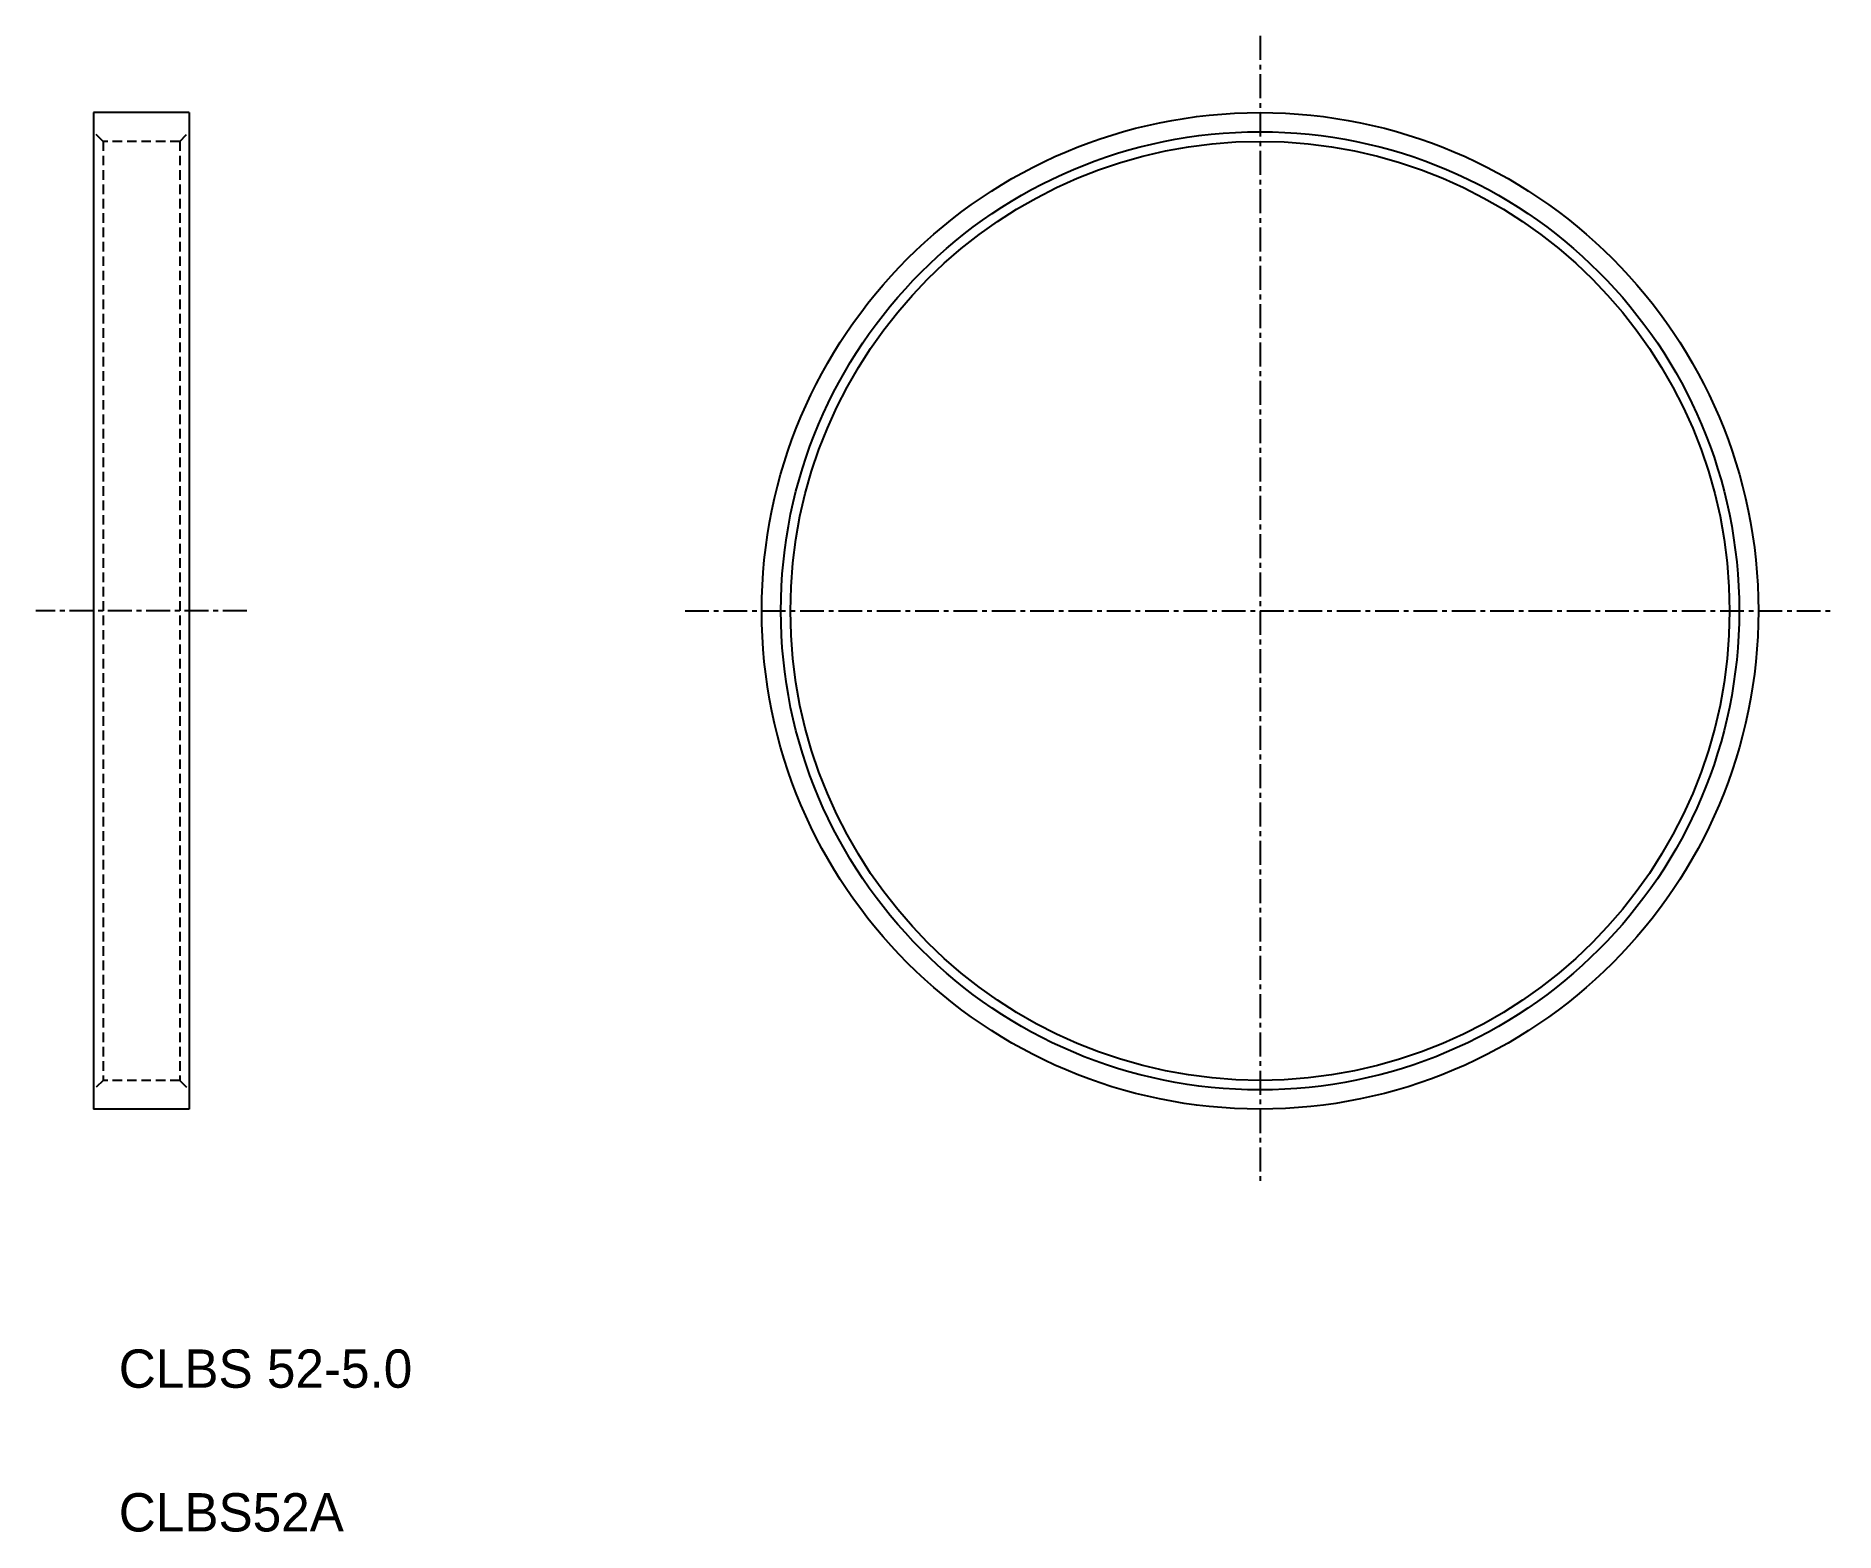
# Model space of a CAD drawing. Extents: x 140.8 to 234.7, y 81.1 to 159.1.
import ezdxf

# ---------------------------------------------------------------- set-up
doc = ezdxf.new("R2010")
doc.units = 0
doc.linetypes.add('CENTER', pattern=[2, 1.25, -0.25, 0.25, -0.25])
doc.linetypes.add('DASHED', pattern=[0.75, 0.5, -0.25])
doc.layers.get('0').update_dxf_attribs({"linetype": 'CONTINUOUS'})
doc.layers.add('CENTER', color=1, linetype='CENTER')

msp = doc.modelspace()

# ---------------------------------------------------------------- linework, layer by layer
at = {"color": 7, "linetype": 'CONTINUOUS'}
for p, q in [((143.813, 155.134), (143.813, 103.134)), ((148.813, 155.134), (143.813, 155.134)), ((146.313, 155.134), (146.313, 155.134)), ((147.563, 155.134), (147.563, 155.134)), ((148.813, 155.134), (148.813, 103.134)), ((148.813, 103.134), (143.813, 103.134))]:
    msp.add_line(p, q, dxfattribs=at)
at = {"color": 3, "linetype": 'DASHED'}
for p, q in [((144.313, 153.634), (143.813, 154.134)), ((148.313, 153.634), (148.813, 154.134)), ((144.313, 153.634), (144.313, 104.634)), ((148.313, 153.634), (144.313, 153.634)), ((148.313, 153.634), (148.313, 104.634)), ((144.313, 104.634), (143.813, 104.134)), ((148.313, 104.634), (144.313, 104.634)), ((148.313, 104.634), (148.813, 104.134))]:
    msp.add_line(p, q, dxfattribs=at)
at = {"color": 7, "linetype": 'CONTINUOUS'}
for radius in [26, 25, 24.5]:
    msp.add_circle((204.677, 129.134), radius, dxfattribs=at)
at = {"layer": 'CENTER', "color": 1, "linetype": 'CENTER'}
for p, q in [((204.677, 159.134), (204.677, 99.134)), ((151.813, 129.134), (140.813, 129.134)), ((174.677, 129.134), (234.677, 129.134))]:
    msp.add_line(p, q, dxfattribs=at)

# ---------------------------------------------------------------- texts
at = {"color": 7, "linetype": 'CONTINUOUS'}
for s, p in [('CLBS 52-5.0', (145.133, 88.591)), ('CLBS52A', (145.133, 81.091))]:
    msp.add_text(s, height=2, dxfattribs=at).set_placement(p)

doc.saveas('drawing.dxf')
